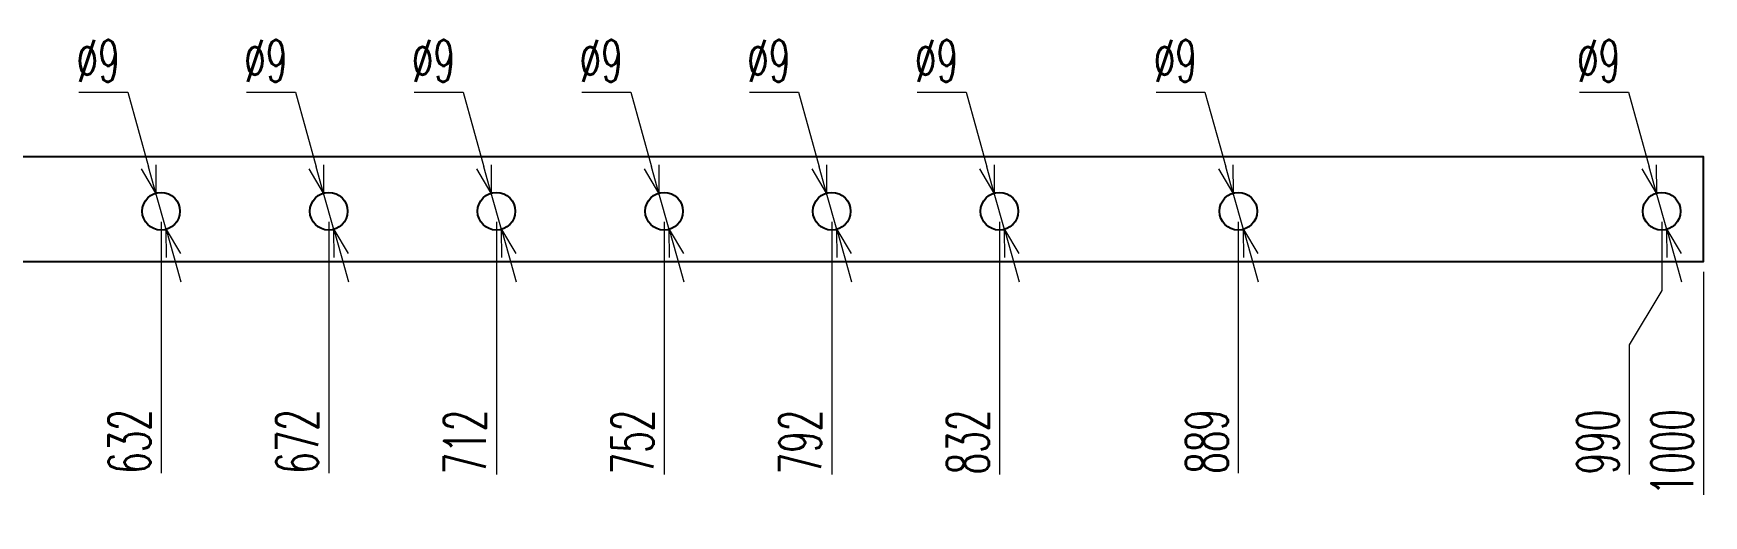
# Model space of a CAD drawing. Header units: millimetres. Extents: x 173893 to 258446, y -176540 to -123824.
# Drawn here: x 194281.4 to 194679.8, y -130686.6 to -130571.4 of the extents above; entities that cross this region are included whole.
import ezdxf

# ---------------------------------------------------------------- set-up
doc = ezdxf.new("R2010")
doc.units = ezdxf.units.MM
doc.header["$LTSCALE"] = 3
doc.layers.add('@.DM. NÉT CHÍNH', color=7, linetype='Continuous')
doc.styles.add('Ann_w01', font='romans.shx', dxfattribs={"width": 0.6, "bigfont": 'chineset.shx'})
doc.dimstyles.new('Dim 01_SC05', dxfattribs={"dimscale": 5, "dimtxt": 2, "dimasz": 1.3, "dimexe": 0.5, "dimexo": 0.5, "dimgap": 0.5, "dimtad": 1, "dimtoh": 1, "dimdec": 1, "dimzin": 12, "dimdsep": 46, "dimtxsty": 'Ann_w01', "dimblk": 'OPEN30', "dimcen": 1.5, "dimclrd": 6, "dimclre": 6, "dimclrt": 3, "dimadec": 1, "dimazin": 3, "dimtm": 1e-09, "dimtfac": 1, "dimtdec": 1, "dimtmove": 0, "dimatfit": 3, "dimldrblk": 'OPEN30', "dimfxl": 1, "dimtolj": 1, "dimlwd": 20, "dimlwe": 20, "dimarcsym": 0})

# ---------------------------------------------------------------- blocks, each defined once
blk = doc.blocks.new('*D3988')
at = {"layer": '@.DM. NÉT CHÍNH', "color": 6, "linetype": 'Continuous', "lineweight": 20, "transparency": 16777216}
blk.add_line((194311.84, -130616.38), (194311.84, -130676.44), dxfattribs=at)
at = {"layer": 'Defpoints', "color": 0, "linetype": 'Continuous', "transparency": 16777216}
for p in [(193679.84, -130613.38), (194311.84, -130613.88), (194311.84, -130658.8)]:
    blk.add_point(p, dxfattribs=at)
at = {"layer": '@.DM. NÉT CHÍNH', "color": 3, "linetype": 'Continuous', "transparency": 16777216, "insert": (194304.34, -130668.87), "char_height": 10, "attachment_point": 5, "rotation": 90, "style": 'Ann_w01'}
blk.add_mtext('\\A1;632', dxfattribs=at)
blk = doc.blocks.new('_Open30')
at = {"color": 0, "linetype": 'ByBlock', "lineweight": -2}
for p, q in [((-1, 0.268), (0, 0)), ((0, 0), (-1, -0.268)), ((0, 0), (-1, 0))]:
    blk.add_line(p, q, dxfattribs=at)
blk = doc.blocks.new('*D3989')
at = {"layer": '@.DM. NÉT CHÍNH', "color": 6, "linetype": 'Continuous', "lineweight": 20, "transparency": 16777216}
blk.add_line((194351.84, -130616.38), (194351.84, -130676.44), dxfattribs=at)
at = {"layer": 'Defpoints', "color": 0, "linetype": 'Continuous', "transparency": 16777216}
for p in [(193679.84, -130613.38), (194351.84, -130613.88), (194351.84, -130658.8)]:
    blk.add_point(p, dxfattribs=at)
at = {"layer": '@.DM. NÉT CHÍNH', "color": 3, "linetype": 'Continuous', "transparency": 16777216, "insert": (194344.34, -130668.87), "char_height": 10, "attachment_point": 5, "rotation": 90, "style": 'Ann_w01'}
blk.add_mtext('\\A1;672', dxfattribs=at)
blk = doc.blocks.new('*D3990')
at = {"layer": '@.DM. NÉT CHÍNH', "color": 6, "linetype": 'Continuous', "lineweight": 20, "transparency": 16777216}
blk.add_line((194391.84, -130616.38), (194391.84, -130676.73), dxfattribs=at)
at = {"layer": 'Defpoints', "color": 0, "linetype": 'Continuous', "transparency": 16777216}
for p in [(193679.84, -130613.38), (194391.84, -130613.88), (194391.84, -130658.8)]:
    blk.add_point(p, dxfattribs=at)
at = {"layer": '@.DM. NÉT CHÍNH', "color": 3, "linetype": 'Continuous', "transparency": 16777216, "insert": (194384.34, -130669.01), "char_height": 10, "attachment_point": 5, "rotation": 90, "style": 'Ann_w01'}
blk.add_mtext('\\A1;712', dxfattribs=at)
blk = doc.blocks.new('*D3991')
at = {"layer": '@.DM. NÉT CHÍNH', "color": 6, "linetype": 'Continuous', "lineweight": 20, "transparency": 16777216}
blk.add_line((194431.84, -130616.38), (194431.84, -130676.73), dxfattribs=at)
at = {"layer": 'Defpoints', "color": 0, "linetype": 'Continuous', "transparency": 16777216}
for p in [(193679.84, -130613.38), (194431.84, -130613.88), (194431.84, -130658.8)]:
    blk.add_point(p, dxfattribs=at)
at = {"layer": '@.DM. NÉT CHÍNH', "color": 3, "linetype": 'Continuous', "transparency": 16777216, "insert": (194424.34, -130669.01), "char_height": 10, "attachment_point": 5, "rotation": 90, "style": 'Ann_w01'}
blk.add_mtext('\\A1;752', dxfattribs=at)
blk = doc.blocks.new('*D3992')
at = {"layer": '@.DM. NÉT CHÍNH', "color": 6, "linetype": 'Continuous', "lineweight": 20, "transparency": 16777216}
blk.add_line((194471.84, -130616.38), (194471.84, -130676.73), dxfattribs=at)
at = {"layer": 'Defpoints', "color": 0, "linetype": 'Continuous', "transparency": 16777216}
for p in [(193679.84, -130613.38), (194471.84, -130613.88), (194471.84, -130658.8)]:
    blk.add_point(p, dxfattribs=at)
at = {"layer": '@.DM. NÉT CHÍNH', "color": 3, "linetype": 'Continuous', "transparency": 16777216, "insert": (194464.34, -130669.01), "char_height": 10, "attachment_point": 5, "rotation": 90, "style": 'Ann_w01'}
blk.add_mtext('\\A1;792', dxfattribs=at)
blk = doc.blocks.new('*D3993')
at = {"layer": '@.DM. NÉT CHÍNH', "color": 6, "linetype": 'Continuous', "lineweight": 20, "transparency": 16777216}
blk.add_line((194511.84, -130616.38), (194511.84, -130676.73), dxfattribs=at)
at = {"layer": 'Defpoints', "color": 0, "linetype": 'Continuous', "transparency": 16777216}
for p in [(193679.84, -130613.38), (194511.84, -130613.88), (194511.84, -130658.8)]:
    blk.add_point(p, dxfattribs=at)
at = {"layer": '@.DM. NÉT CHÍNH', "color": 3, "linetype": 'Continuous', "transparency": 16777216, "insert": (194504.34, -130669.01), "char_height": 10, "attachment_point": 5, "rotation": 90, "style": 'Ann_w01'}
blk.add_mtext('\\A1;832', dxfattribs=at)
blk = doc.blocks.new('*D3994')
at = {"layer": '@.DM. NÉT CHÍNH', "color": 6, "linetype": 'Continuous', "lineweight": 20, "transparency": 16777216}
blk.add_line((194568.84, -130616.38), (194568.84, -130676.44), dxfattribs=at)
at = {"layer": 'Defpoints', "color": 0, "linetype": 'Continuous', "transparency": 16777216}
for p in [(193679.84, -130613.38), (194568.84, -130613.88), (194568.84, -130658.8)]:
    blk.add_point(p, dxfattribs=at)
at = {"layer": '@.DM. NÉT CHÍNH', "color": 3, "linetype": 'Continuous', "transparency": 16777216, "insert": (194561.34, -130668.87), "char_height": 10, "attachment_point": 5, "rotation": 90, "style": 'Ann_w01'}
blk.add_mtext('\\A1;889', dxfattribs=at)
blk = doc.blocks.new('*D3995')
at = {"layer": '@.DM. NÉT CHÍNH', "color": 6, "linetype": 'Continuous', "lineweight": 20, "transparency": 16777216}
for p, q in [((194669.84, -130616.38), (194669.84, -130632.8)), ((194669.84, -130632.8), (194662.11, -130645.8)), ((194662.11, -130645.8), (194662.11, -130676.73))]:
    blk.add_line(p, q, dxfattribs=at)
at = {"layer": 'Defpoints', "color": 0, "linetype": 'Continuous', "transparency": 16777216}
for p in [(193679.84, -130613.38), (194669.84, -130613.88), (194662.11, -130658.8)]:
    blk.add_point(p, dxfattribs=at)
at = {"layer": '@.DM. NÉT CHÍNH', "color": 3, "linetype": 'Continuous', "transparency": 16777216, "insert": (194654.61, -130669.01), "char_height": 10, "attachment_point": 5, "rotation": 90, "style": 'Ann_w01'}
blk.add_mtext('\\A1;990', dxfattribs=at)
blk = doc.blocks.new('*D3996')
at = {"layer": '@.DM. NÉT CHÍNH', "color": 6, "linetype": 'Continuous', "lineweight": 20, "transparency": 16777216}
blk.add_line((194679.84, -130628.38), (194679.84, -130681.58), dxfattribs=at)
at = {"layer": 'Defpoints', "color": 0, "linetype": 'Continuous', "transparency": 16777216}
for p in [(193679.84, -130613.38), (194679.84, -130625.88), (194679.84, -130658.8)]:
    blk.add_point(p, dxfattribs=at)
at = {"layer": '@.DM. NÉT CHÍNH', "color": 3, "linetype": 'Continuous', "transparency": 16777216, "insert": (194672.34, -130671.44), "char_height": 10, "attachment_point": 5, "rotation": 90, "style": 'Ann_w01'}
blk.add_mtext('\\A1;1000', dxfattribs=at)
blk = doc.blocks.new('*D3997')
at = {"layer": '@.DM. NÉT CHÍNH', "color": 6, "linetype": 'Continuous', "lineweight": 20, "transparency": 16777216}
for p, q in [((194492.25, -130585.47), (194503.89, -130585.47)), ((194503.89, -130585.47), (194508.88, -130603.28)), ((194513.05, -130618.21), (194510.63, -130609.54)), ((194514.81, -130624.47), (194516.56, -130630.73))]:
    blk.add_line(p, q, dxfattribs=at)
at = {"layer": 'Defpoints', "color": 0, "linetype": 'Continuous', "transparency": 16777216}
for p in [(194510.63, -130609.54), (194513.05, -130618.21)]:
    blk.add_point(p, dxfattribs=at)
at = {"layer": '@.DM. NÉT CHÍNH', "color": 6, "linetype": 'Continuous', "lineweight": 20, "transparency": 16777216, "xscale": 6.5, "yscale": 6.5, "zscale": 6.5}
for p, rotation in [((194510.63, -130609.54), 285.6355058537621), ((194513.05, -130618.21), 105.6355058537621)]:
    blk.add_blockref('_Open30', p, dxfattribs=dict(at, rotation=rotation))
at = {"layer": '@.DM. NÉT CHÍNH', "color": 3, "linetype": 'Continuous', "transparency": 16777216, "insert": (194496.82, -130577.97), "char_height": 10, "attachment_point": 5, "style": 'Ann_w01'}
blk.add_mtext('\\A1;∅9', dxfattribs=at)
blk = doc.blocks.new('*D3998')
at = {"layer": '@.DM. NÉT CHÍNH', "color": 6, "linetype": 'Continuous', "lineweight": 20, "transparency": 16777216}
for p, q in [((194452.25, -130585.47), (194463.89, -130585.47)), ((194463.89, -130585.47), (194468.88, -130603.28)), ((194473.05, -130618.21), (194470.63, -130609.54)), ((194474.81, -130624.47), (194476.56, -130630.73))]:
    blk.add_line(p, q, dxfattribs=at)
at = {"layer": 'Defpoints', "color": 0, "linetype": 'Continuous', "transparency": 16777216}
for p in [(194470.63, -130609.54), (194473.05, -130618.21)]:
    blk.add_point(p, dxfattribs=at)
at = {"layer": '@.DM. NÉT CHÍNH', "color": 6, "linetype": 'Continuous', "lineweight": 20, "transparency": 16777216, "xscale": 6.5, "yscale": 6.5, "zscale": 6.5}
for p, rotation in [((194470.63, -130609.54), 285.6355058542438), ((194473.05, -130618.21), 105.6355058542438)]:
    blk.add_blockref('_Open30', p, dxfattribs=dict(at, rotation=rotation))
at = {"layer": '@.DM. NÉT CHÍNH', "color": 3, "linetype": 'Continuous', "transparency": 16777216, "insert": (194456.82, -130577.97), "char_height": 10, "attachment_point": 5, "style": 'Ann_w01'}
blk.add_mtext('\\A1;∅9', dxfattribs=at)
blk = doc.blocks.new('*D3999')
at = {"layer": '@.DM. NÉT CHÍNH', "color": 6, "linetype": 'Continuous', "lineweight": 20, "transparency": 16777216}
for p, q in [((194412.25, -130585.47), (194423.89, -130585.47)), ((194423.89, -130585.47), (194428.88, -130603.28)), ((194433.05, -130618.21), (194430.63, -130609.54)), ((194434.81, -130624.47), (194436.56, -130630.73))]:
    blk.add_line(p, q, dxfattribs=at)
at = {"layer": 'Defpoints', "color": 0, "linetype": 'Continuous', "transparency": 16777216}
for p in [(194430.63, -130609.54), (194433.05, -130618.21)]:
    blk.add_point(p, dxfattribs=at)
at = {"layer": '@.DM. NÉT CHÍNH', "color": 6, "linetype": 'Continuous', "lineweight": 20, "transparency": 16777216, "xscale": 6.5, "yscale": 6.5, "zscale": 6.5}
for p, rotation in [((194430.63, -130609.54), 285.6355058542688), ((194433.05, -130618.21), 105.6355058542688)]:
    blk.add_blockref('_Open30', p, dxfattribs=dict(at, rotation=rotation))
at = {"layer": '@.DM. NÉT CHÍNH', "color": 3, "linetype": 'Continuous', "transparency": 16777216, "insert": (194416.82, -130577.97), "char_height": 10, "attachment_point": 5, "style": 'Ann_w01'}
blk.add_mtext('\\A1;∅9', dxfattribs=at)
blk = doc.blocks.new('*D4000')
at = {"layer": '@.DM. NÉT CHÍNH', "color": 6, "linetype": 'Continuous', "lineweight": 20, "transparency": 16777216}
for p, q in [((194372.25, -130585.47), (194383.89, -130585.47)), ((194383.89, -130585.47), (194388.88, -130603.28)), ((194393.05, -130618.21), (194390.63, -130609.54)), ((194394.81, -130624.47), (194396.56, -130630.73))]:
    blk.add_line(p, q, dxfattribs=at)
at = {"layer": 'Defpoints', "color": 0, "linetype": 'Continuous', "transparency": 16777216}
for p in [(194390.63, -130609.54), (194393.05, -130618.21)]:
    blk.add_point(p, dxfattribs=at)
at = {"layer": '@.DM. NÉT CHÍNH', "color": 6, "linetype": 'Continuous', "lineweight": 20, "transparency": 16777216, "xscale": 6.5, "yscale": 6.5, "zscale": 6.5}
for p, rotation in [((194390.63, -130609.54), 285.635505854094), ((194393.05, -130618.21), 105.635505854094)]:
    blk.add_blockref('_Open30', p, dxfattribs=dict(at, rotation=rotation))
at = {"layer": '@.DM. NÉT CHÍNH', "color": 3, "linetype": 'Continuous', "transparency": 16777216, "insert": (194376.82, -130577.97), "char_height": 10, "attachment_point": 5, "style": 'Ann_w01'}
blk.add_mtext('\\A1;∅9', dxfattribs=at)
blk = doc.blocks.new('*D4001')
at = {"layer": '@.DM. NÉT CHÍNH', "color": 6, "linetype": 'Continuous', "lineweight": 20, "transparency": 16777216}
for p, q in [((194332.25, -130585.47), (194343.89, -130585.47)), ((194343.89, -130585.47), (194348.88, -130603.28)), ((194353.05, -130618.21), (194350.63, -130609.54)), ((194354.81, -130624.47), (194356.56, -130630.73))]:
    blk.add_line(p, q, dxfattribs=at)
at = {"layer": 'Defpoints', "color": 0, "linetype": 'Continuous', "transparency": 16777216}
for p in [(194350.63, -130609.54), (194353.05, -130618.21)]:
    blk.add_point(p, dxfattribs=at)
at = {"layer": '@.DM. NÉT CHÍNH', "color": 6, "linetype": 'Continuous', "lineweight": 20, "transparency": 16777216, "xscale": 6.5, "yscale": 6.5, "zscale": 6.5}
for p, rotation in [((194350.63, -130609.54), 285.6355058537335), ((194353.05, -130618.21), 105.6355058537335)]:
    blk.add_blockref('_Open30', p, dxfattribs=dict(at, rotation=rotation))
at = {"layer": '@.DM. NÉT CHÍNH', "color": 3, "linetype": 'Continuous', "transparency": 16777216, "insert": (194336.82, -130577.97), "char_height": 10, "attachment_point": 5, "style": 'Ann_w01'}
blk.add_mtext('\\A1;∅9', dxfattribs=at)
blk = doc.blocks.new('*D4002')
at = {"layer": '@.DM. NÉT CHÍNH', "color": 6, "linetype": 'Continuous', "lineweight": 20, "transparency": 16777216}
for p, q in [((194292.25, -130585.47), (194303.89, -130585.47)), ((194303.89, -130585.47), (194308.88, -130603.28)), ((194313.05, -130618.21), (194310.63, -130609.54)), ((194314.81, -130624.47), (194316.56, -130630.73))]:
    blk.add_line(p, q, dxfattribs=at)
at = {"layer": 'Defpoints', "color": 0, "linetype": 'Continuous', "transparency": 16777216}
for p in [(194310.63, -130609.54), (194313.05, -130618.21)]:
    blk.add_point(p, dxfattribs=at)
at = {"layer": '@.DM. NÉT CHÍNH', "color": 6, "linetype": 'Continuous', "lineweight": 20, "transparency": 16777216, "xscale": 6.5, "yscale": 6.5, "zscale": 6.5}
for p, rotation in [((194310.63, -130609.54), 285.6355058538907), ((194313.05, -130618.21), 105.6355058538906)]:
    blk.add_blockref('_Open30', p, dxfattribs=dict(at, rotation=rotation))
at = {"layer": '@.DM. NÉT CHÍNH', "color": 3, "linetype": 'Continuous', "transparency": 16777216, "insert": (194296.82, -130577.97), "char_height": 10, "attachment_point": 5, "style": 'Ann_w01'}
blk.add_mtext('\\A1;∅9', dxfattribs=at)
blk = doc.blocks.new('*D4018')
at = {"layer": '@.DM. NÉT CHÍNH', "color": 6, "linetype": 'Continuous', "lineweight": 20, "transparency": 16777216}
for p, q in [((194549.25, -130585.47), (194560.89, -130585.47)), ((194560.89, -130585.47), (194565.88, -130603.28)), ((194570.05, -130618.21), (194567.63, -130609.54)), ((194571.81, -130624.47), (194573.56, -130630.73))]:
    blk.add_line(p, q, dxfattribs=at)
at = {"layer": 'Defpoints', "color": 0, "linetype": 'Continuous', "transparency": 16777216}
for p in [(194567.63, -130609.54), (194570.05, -130618.21)]:
    blk.add_point(p, dxfattribs=at)
at = {"layer": '@.DM. NÉT CHÍNH', "color": 6, "linetype": 'Continuous', "lineweight": 20, "transparency": 16777216, "xscale": 6.5, "yscale": 6.5, "zscale": 6.5}
for p, rotation in [((194567.63, -130609.54), 285.6355058532268), ((194570.05, -130618.21), 105.6355058532268)]:
    blk.add_blockref('_Open30', p, dxfattribs=dict(at, rotation=rotation))
at = {"layer": '@.DM. NÉT CHÍNH', "color": 3, "linetype": 'Continuous', "transparency": 16777216, "insert": (194553.82, -130577.97), "char_height": 10, "attachment_point": 5, "style": 'Ann_w01'}
blk.add_mtext('\\A1;∅9', dxfattribs=at)
blk = doc.blocks.new('*D4019')
at = {"layer": '@.DM. NÉT CHÍNH', "color": 6, "linetype": 'Continuous', "lineweight": 20, "transparency": 16777216}
for p, q in [((194650.25, -130585.47), (194661.89, -130585.47)), ((194661.89, -130585.47), (194666.88, -130603.28)), ((194671.05, -130618.21), (194668.63, -130609.54)), ((194672.81, -130624.47), (194674.56, -130630.73))]:
    blk.add_line(p, q, dxfattribs=at)
at = {"layer": 'Defpoints', "color": 0, "linetype": 'Continuous', "transparency": 16777216}
for p in [(194668.63, -130609.54), (194671.05, -130618.21)]:
    blk.add_point(p, dxfattribs=at)
at = {"layer": '@.DM. NÉT CHÍNH', "color": 6, "linetype": 'Continuous', "lineweight": 20, "transparency": 16777216, "xscale": 6.5, "yscale": 6.5, "zscale": 6.5}
for p, rotation in [((194668.63, -130609.54), 285.6355058537835), ((194671.05, -130618.21), 105.6355058537835)]:
    blk.add_blockref('_Open30', p, dxfattribs=dict(at, rotation=rotation))
at = {"layer": '@.DM. NÉT CHÍNH', "color": 3, "linetype": 'Continuous', "transparency": 16777216, "insert": (194654.82, -130577.97), "char_height": 10, "attachment_point": 5, "style": 'Ann_w01'}
blk.add_mtext('\\A1;∅9', dxfattribs=at)

msp = doc.modelspace()

# ---------------------------------------------------------------- linework, layer by layer
at = {"layer": '@.DM. NÉT CHÍNH', "linetype": 'Continuous'}
msp.add_lwpolyline([(193679.84, -130625.88), (194679.84, -130625.88), (194679.84, -130600.88), (193679.84, -130600.88)], close=True, dxfattribs=at)
for centre in [(194311.84, -130613.88), (194351.84, -130613.88), (194391.84, -130613.88), (194431.84, -130613.88), (194471.84, -130613.88), (194511.84, -130613.88), (194568.84, -130613.88), (194669.84, -130613.88)]:
    msp.add_circle(centre, 4.5, dxfattribs=at)

# ---------------------------------------------------------------- dimensions: what is measured, and where the dimension line sits
for p1, p2, picture, middle in [((194313.05, -130618.21), (194310.63, -130609.54), '*D4002', (194296.82, -130585.47)), ((194353.05, -130618.21), (194350.63, -130609.54), '*D4001', (194336.82, -130585.47)), ((194393.05, -130618.21), (194390.63, -130609.54), '*D4000', (194376.82, -130585.47)), ((194433.05, -130618.21), (194430.63, -130609.54), '*D3999', (194416.82, -130585.47)), ((194473.05, -130618.21), (194470.63, -130609.54), '*D3998', (194456.82, -130585.47)), ((194513.05, -130618.21), (194510.63, -130609.54), '*D3997', (194496.82, -130585.47)), ((194570.05, -130618.21), (194567.63, -130609.54), '*D4018', (194553.82, -130585.47)), ((194671.05, -130618.21), (194668.63, -130609.54), '*D4019', (194654.82, -130585.47))]:
    dim = msp.add_diameter_dim_2p(p1=p1, p2=p2, dimstyle='Dim 01_SC05', dxfattribs=at)
    dim.commit()
    dim.dimension.update_dxf_attribs({"geometry": picture, "text_midpoint": middle, "dimtype": 163})
for feature_location, offset, picture, middle in [((194311.84, -130613.88), (0, -44.92), '*D3988', (194304.34, -130668.87)), ((194351.84, -130613.88), (0, -44.92), '*D3989', (194344.34, -130668.87)), ((194391.84, -130613.88), (0, -44.92), '*D3990', (194384.34, -130669.01)), ((194431.84, -130613.88), (0, -44.92), '*D3991', (194424.34, -130669.01)), ((194471.84, -130613.88), (0, -44.92), '*D3992', (194464.34, -130669.01)), ((194511.84, -130613.88), (0, -44.92), '*D3993', (194504.34, -130669.01)), ((194568.84, -130613.88), (0, -44.92), '*D3994', (194561.34, -130668.87)), ((194669.84, -130613.88), (-7.73, -44.92), '*D3995', (194654.61, -130669.01)), ((194679.84, -130625.88), (0, -32.92), '*D3996', (194672.34, -130671.44))]:
    dim = msp.add_ordinate_dim(feature_location=feature_location, offset=offset, dtype=1, origin=(193679.84, -130613.38), dimstyle='Dim 01_SC05', dxfattribs=at)
    dim.commit()
    dim.dimension.update_dxf_attribs({"geometry": picture, "text_midpoint": middle})

doc.saveas('drawing.dxf')
